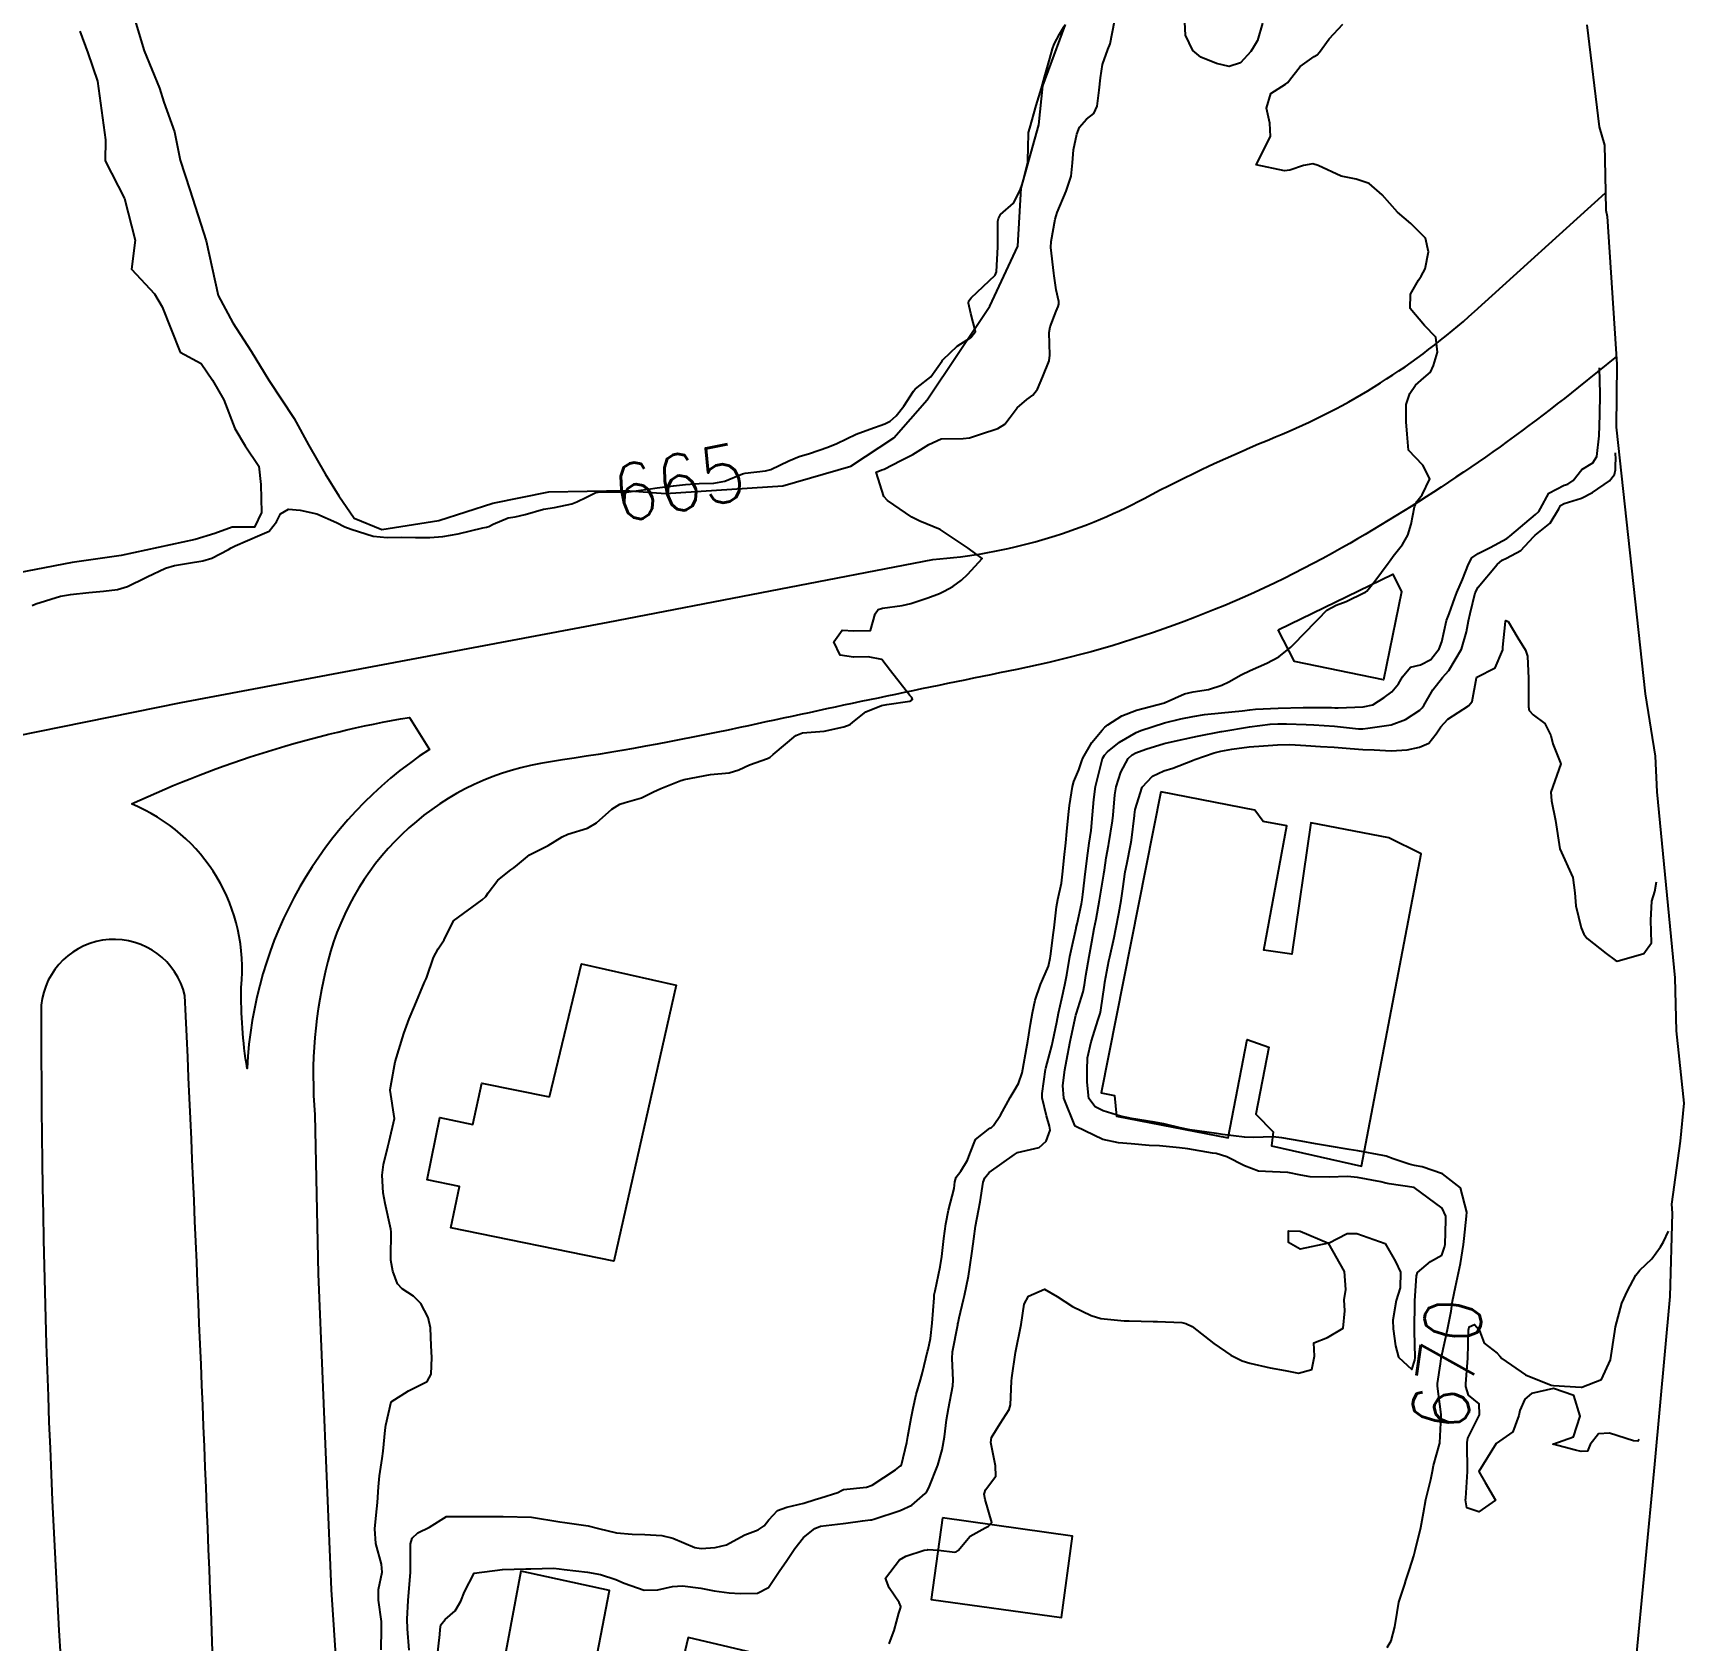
# Model space of a CAD drawing. Header units: metres. Extents: x 292545 to 299085, y 7450245 to 7463078.
# Drawn here: x 296344.7 to 296461.2, y 7457822.4 to 7457935.9 of the extents above; entities that cross this region are included whole.
import ezdxf
from ezdxf.enums import TextEntityAlignment as Align

# ---------------------------------------------------------------- set-up
doc = ezdxf.new("R2010")
doc.units = ezdxf.units.M
for name, color, linetype in [('Area', 45, 'Continuous'), ('Cotas', 45, 'Continuous'), ('Curvas de Nivel 1m', 11, 'Continuous'), ('Curvas de Nivel 5m', 15, 'Continuous'), ('Edificações', 30, 'Continuous'), ('Hidrografia', 140, 'Continuous'), ('Vias Primárias', 230, 'Continuous')]:
    doc.layers.add(name, color=color, linetype=linetype)
doc.styles.add('Style-STANDARD', font='STANDARD.shx')

msp = doc.modelspace()

# ---------------------------------------------------------------- linework, layer by layer
at = {"layer": 'Area'}
msp.add_polyline3d([(296454.32, 7457936.47, 667.41), (296455.19, 7457929.27, 667.5), (296455.55, 7457927.98, 667.55), (296455.6, 7457925.86, 667.64), (296455.64, 7457923.38, 676.39), (296455.74, 7457922.94, 667.57), (296456.43, 7457912.53, 667.63), (296456.39, 7457908.07, 667.59), (296458.43, 7457889.27, 669.94), (296459.13, 7457884.88, 670.04), (296459.26, 7457882.36, 669.93), (296460.53, 7457869.23, 670.11), (296460.62, 7457865.5, 670.28), (296461.16, 7457860.39, 670.48), (296460.9, 7457857.72, 670.57), (296460.28, 7457853.26, 670.78), (296460.33, 7457852.62, 670.81), (296460.17, 7457846.74, 671.08), (296459.09, 7457834.93, 671.1), (296457.72, 7457820.63, 670.97)], dxfattribs=at)
at = {"layer": 'Curvas de Nivel 1m', "flags": 128}
for points, elevation in [([(296369.22, 7457821.83), (296369.26, 7457823.31), (296369.25, 7457823.82), (296369.05, 7457825.32), (296369.03, 7457826.07), (296369.3, 7457827.31), (296369.26, 7457827.86), (296368.85, 7457829.32), (296368.78, 7457830.37), (296368.88, 7457831.32), (296368.96, 7457832.21), (296369.03, 7457833.32), (296369.1, 7457834.09), (296369.29, 7457835.32), (296369.37, 7457835.84), (296369.51, 7457837.31), (296369.56, 7457837.67), (296369.93, 7457839.31), (296371.15, 7457840.09), (296371.95, 7457840.49), (296372.48, 7457840.75), (296372.76, 7457841.27), (296372.8, 7457842.45), (296372.76, 7457843.27), (296372.72, 7457844.55), (296372.55, 7457845.27), (296372.02, 7457846.26), (296371.51, 7457846.77), (296370.72, 7457847.3), (296370.37, 7457847.64), (296370.05, 7457848.55), (296369.91, 7457849.31), (296369.9, 7457849.47), (296369.94, 7457851.31), (296369.91, 7457851.49), (296369.5, 7457853.32), (296369.37, 7457854.06), (296369.3, 7457855.32), (296369.39, 7457856.06), (296369.7, 7457857.31), (296369.79, 7457857.68), (296370.17, 7457859.31), (296369.87, 7457861.31), (296369.9, 7457861.62), (296370.22, 7457863.31), (296370.82, 7457865.3), (296371.21, 7457866.35), (296371.61, 7457867.29), (296372.29, 7457868.92), (296372.41, 7457869.16), (296372.46, 7457869.28), (296372.92, 7457870.66), (296373.25, 7457871.27), (296373.67, 7457871.92), (296374.34, 7457873.26), (296376.36, 7457874.73), (296376.61, 7457874.98), (296376.78, 7457875.23), (296377.46, 7457876.13), (296378.38, 7457876.85), (296378.6, 7457876.99), (296378.84, 7457877.21), (296379.69, 7457877.9), (296380.4, 7457878.27), (296381.01, 7457878.57), (296381.99, 7457879.17), (296382.41, 7457879.36), (296383.78, 7457879.79), (296384.42, 7457880.16), (296385.51, 7457881.12), (296386.06, 7457881.49), (296386.44, 7457881.6), (296387.6, 7457881.94), (296388.45, 7457882.35), (296388.96, 7457882.58), (296390.14, 7457883.07), (296390.38, 7457883.16), (296390.46, 7457883.18), (296390.61, 7457883.22), (296392.47, 7457883.58), (296393.79, 7457883.7), (296394.47, 7457883.9), (296395.21, 7457884.27), (296396.48, 7457884.71), (296396.67, 7457884.81), (296396.9, 7457884.99), (296398.5, 7457886.32), (296398.96, 7457886.51), (296400.5, 7457886.64), (296401.87, 7457886.93), (296402.32, 7457887.11), (296402.51, 7457887.26), (296403.42, 7457888.01), (296404.53, 7457888.45), (296404.9, 7457888.52), (296406.53, 7457888.76), (296406.62, 7457888.79), (296406.72, 7457888.88), (296406.68, 7457889.02), (296406.54, 7457889.16), (296405.16, 7457890.89), (296404.56, 7457891.68), (296403.6, 7457891.87), (296402.56, 7457891.85), (296401.63, 7457892), (296401.16, 7457892.94), (296401.75, 7457893.77), (296402.58, 7457893.72), (296403.76, 7457893.74), (296404.09, 7457894.91), (296404.29, 7457895.22), (296404.61, 7457895.32), (296406, 7457895.49), (296406.61, 7457895.64), (296407.8, 7457896.05), (296408.62, 7457896.35), (296408.95, 7457896.51), (296409.56, 7457896.84), (296410.17, 7457897.29), (296410.63, 7457897.7), (296411.64, 7457898.81), (296410.65, 7457899.54), (296408.67, 7457900.85), (296407.25, 7457901.45), (296406.68, 7457901.72), (296404.97, 7457902.9), (296404.7, 7457903.18), (296404.16, 7457904.91), (296404.57, 7457905.06), (296404.73, 7457905.12), (296405.89, 7457905.73), (296406.74, 7457906.16), (296407.87, 7457906.86), (296408.75, 7457907.25), (296410.29, 7457907.29), (296410.75, 7457907.33), (296411.52, 7457907.58), (296412.75, 7457907.98), (296413.25, 7457908.3), (296413.61, 7457908.79), (296414.11, 7457909.45), (296414.78, 7457910.03), (296415.22, 7457910.34), (296415.55, 7457910.77), (296415.91, 7457911.66), (296416.36, 7457912.76), (296416.42, 7457913.16), (296416.37, 7457914.76), (296416.43, 7457915.17), (296416.86, 7457916.26), (296417.01, 7457916.6), (296417.06, 7457916.76), (296417.05, 7457916.94), (296416.87, 7457917.76), (296416.73, 7457918.76), (296416.7, 7457918.95), (296416.48, 7457920.76), (296416.5, 7457921.18), (296416.79, 7457922.76), (296416.94, 7457923.23), (296417.57, 7457924.74), (296417.91, 7457925.8), (296418.01, 7457926.74), (296418.08, 7457927.65), (296418.31, 7457928.74), (296418.5, 7457929.24), (296419.01, 7457929.81), (296419.52, 7457930.22), (296419.75, 7457930.72), (296419.9, 7457931.86), (296419.99, 7457932.72), (296420.12, 7457933.66), (296420.51, 7457934.72), (296420.66, 7457935.13), (296420.97, 7457936.71)], 666), ([(296371.21, 7457821.81), (296371.08, 7457823.3), (296371.06, 7457823.99), (296371.13, 7457825.3), (296371.19, 7457825.89), (296371.3, 7457827.29), (296371.3, 7457827.79), (296371.3, 7457829.3), (296371.41, 7457829.7), (296371.82, 7457830.07), (296372.64, 7457830.47), (296373.84, 7457831.22), (296373.88, 7457831.23), (296375.84, 7457831.24), (296377.84, 7457831.23), (296379.84, 7457831.19), (296381.84, 7457830.85), (296382.2, 7457830.8), (296383.83, 7457830.57), (296384.57, 7457830.39), (296385.83, 7457830.09), (296386.94, 7457829.99), (296387.83, 7457829.97), (296389.03, 7457829.88), (296389.82, 7457829.71), (296391.37, 7457829.05), (296391.81, 7457828.97), (296392.8, 7457829.04), (296393.6, 7457829.24), (296393.82, 7457829.35), (296394.9, 7457829.94), (296395.83, 7457830.29), (296396.26, 7457830.57), (296396.59, 7457830.99), (296397.19, 7457831.65), (296397.85, 7457831.89), (296399.06, 7457832.17), (296399.86, 7457832.42), (296400.26, 7457832.54), (296401.46, 7457832.93), (296401.72, 7457833.07), (296401.86, 7457833.13), (296403.48, 7457833.3), (296403.87, 7457833.43), (296405.52, 7457834.53), (296405.88, 7457834.81), (296405.92, 7457834.84), (296405.94, 7457834.88), (296406.32, 7457836.46), (296406.4, 7457836.88), (296406.64, 7457838.16), (296406.77, 7457838.87), (296406.98, 7457839.84), (296407.29, 7457840.87), (296407.44, 7457841.4), (296407.79, 7457842.86), (296407.83, 7457843.01), (296407.99, 7457843.78), (296408.12, 7457844.86), (296408.24, 7457846.65), (296408.26, 7457846.86), (296408.32, 7457847.14), (296408.67, 7457848.85), (296408.79, 7457849.58), (296408.94, 7457850.85), (296409.07, 7457851.87), (296409.26, 7457852.84), (296409.66, 7457854.38), (296409.72, 7457854.84), (296409.8, 7457855.16), (296410.13, 7457855.6), (296410.6, 7457856.37), (296410.76, 7457856.82), (296411.16, 7457857.82), (296412.17, 7457858.62), (296412.3, 7457858.68), (296412.44, 7457858.81), (296412.93, 7457859.55), (296413.61, 7457860.79), (296413.83, 7457861.15), (296414.21, 7457861.77), (296414.47, 7457862.53), (296414.51, 7457862.78), (296414.76, 7457864.25), (296414.85, 7457864.77), (296415.06, 7457865.97), (296415.2, 7457866.77), (296415.38, 7457867.66), (296415.76, 7457868.77), (296415.92, 7457869.14), (296416.31, 7457870.05), (296416.44, 7457870.63), (296416.46, 7457870.76), (296416.67, 7457872.42), (296416.71, 7457872.76), (296416.88, 7457874.23), (296416.97, 7457874.75), (296417.23, 7457875.9), (296417.34, 7457876.75), (296417.43, 7457877.72), (296417.54, 7457878.75), (296417.62, 7457879.55), (296417.72, 7457880.75), (296417.8, 7457881.39), (296418.01, 7457882.74), (296418.11, 7457883.09), (296418.47, 7457883.9), (296418.67, 7457884.54), (296418.74, 7457884.73), (296419.38, 7457885.84), (296420.11, 7457886.71), (296420.3, 7457886.92), (296420.51, 7457887.09), (296421.5, 7457887.71), (296422.52, 7457888.11), (296424.5, 7457888.64), (296424.52, 7457888.65), (296424.56, 7457888.66), (296425.91, 7457889.27), (296426.53, 7457889.4), (296427.6, 7457889.57), (296428.54, 7457889.89), (296429.04, 7457890.12), (296429.91, 7457890.6), (296430.56, 7457890.92), (296431.72, 7457891.42), (296432.57, 7457891.88), (296433.41, 7457892.56), (296434.59, 7457893.76), (296434.98, 7457894.15), (296435.34, 7457894.53), (296435.95, 7457895.18), (296436.61, 7457895.53), (296437.33, 7457895.79), (296438.62, 7457896.41), (296438.68, 7457896.44), (296438.79, 7457896.5), (296439.36, 7457897.21), (296440.3, 7457898.48), (296440.44, 7457898.68), (296440.65, 7457898.97), (296441.31, 7457899.81), (296441.68, 7457900.46), (296441.91, 7457901.23), (296442.15, 7457902.46), (296442.31, 7457902.84), (296442.7, 7457903.3), (296443.22, 7457904.44), (296442.73, 7457905.39), (296441.73, 7457906.46), (296441.63, 7457907.59), (296441.55, 7457908.46), (296441.56, 7457909.68), (296441.82, 7457910.46), (296442.21, 7457911.04), (296442.8, 7457911.56), (296443.28, 7457911.97), (296443.49, 7457912.44), (296443.76, 7457913.38), (296443.65, 7457914.44), (296442.85, 7457915.26), (296441.85, 7457916.46), (296441.86, 7457917.47), (296442.43, 7457918.45), (296442.61, 7457918.73), (296442.89, 7457919.26), (296443.13, 7457920.45), (296442.92, 7457921.42), (296441.89, 7457922.46), (296440.94, 7457923.26), (296439.87, 7457924.48), (296438.96, 7457925.28), (296438.03, 7457925.57), (296436.97, 7457925.79), (296435.36, 7457926.54), (296434.98, 7457926.67), (296434.32, 7457926.55), (296433.34, 7457926.2), (296432.98, 7457926.17), (296430.98, 7457926.59), (296431.98, 7457928.58), (296431.95, 7457929.52), (296431.7, 7457930.58), (296432.01, 7457931.61), (296433.05, 7457932.29), (296433.21, 7457932.4), (296433.33, 7457932.56), (296434.09, 7457933.52), (296435.07, 7457934.23), (296435.27, 7457934.34), (296435.44, 7457934.54), (296436.13, 7457935.48), (296437.09, 7457936.52)], 667), ([(296431.42, 7457936.59), (296431.08, 7457935.35), (296430.79, 7457934.88), (296430.59, 7457934.59), (296429.88, 7457933.79), (296429.06, 7457933.52), (296428.17, 7457933.73), (296427.07, 7457934.18), (296426.51, 7457934.65), (296425.99, 7457935.74), (296425.93, 7457936.65)], 667), ([(296373.17, 7457821.27), (296373.37, 7457822.9), (296373.38, 7457823.27), (296373.44, 7457823.58), (296373.75, 7457823.97), (296374.45, 7457824.57), (296374.84, 7457825.25), (296375.11, 7457825.91), (296375.79, 7457827.24), (296377.8, 7457827.5), (296379.44, 7457827.55), (296379.8, 7457827.54), (296381.39, 7457827.58), (296381.8, 7457827.55), (296382.13, 7457827.5), (296383.79, 7457827.3), (296384.7, 7457827.13), (296385.79, 7457826.78), (296386.37, 7457826.53), (296387.78, 7457826.03), (296388.75, 7457826.05), (296389.79, 7457826.3), (296390.5, 7457826.35), (296391.78, 7457826.17), (296392.73, 7457825.98), (296393.78, 7457825.84), (296394.56, 7457825.8), (296395.78, 7457825.83), (296396.55, 7457826.23), (296397.07, 7457826.99), (296397.35, 7457827.43), (296397.8, 7457828.06), (296398.41, 7457828.97), (296399.04, 7457829.74), (296399.83, 7457830.39), (296400.24, 7457830.54), (296401.84, 7457830.73), (296402.02, 7457830.75), (296403.2, 7457830.92), (296403.76, 7457830.99), (296403.84, 7457831), (296403.99, 7457831.05), (296405.85, 7457831.65), (296406.68, 7457832.04), (296407.62, 7457832.86), (296407.73, 7457833), (296407.87, 7457833.25), (296408.52, 7457834.85), (296408.82, 7457835.93), (296408.97, 7457836.84), (296409.13, 7457838.05), (296409.26, 7457838.84), (296409.56, 7457840.44), (296409.59, 7457840.84), (296409.52, 7457842.37), (296409.55, 7457842.84), (296409.92, 7457844.75), (296409.93, 7457844.83), (296409.94, 7457844.9), (296410.01, 7457845.24), (296410.33, 7457846.53), (296410.39, 7457846.83), (296410.68, 7457848.19), (296410.78, 7457848.82), (296410.94, 7457849.94), (296411.06, 7457850.82), (296411.18, 7457851.72), (296411.38, 7457852.82), (296411.49, 7457853.44), (296411.71, 7457854.81), (296411.82, 7457855.12), (296412.13, 7457855.5), (296413.92, 7457856.78), (296414.05, 7457856.87), (296414.14, 7457856.9), (296415.66, 7457857.26), (296416.16, 7457857.7), (296416.43, 7457858.49), (296416.4, 7457858.76), (296416.18, 7457859.49), (296415.88, 7457860.76), (296415.88, 7457861.08), (296416.1, 7457862.76), (296416.12, 7457862.87), (296416.23, 7457863.21), (296416.56, 7457864.43), (296416.63, 7457864.76), (296416.9, 7457866.11), (296417.02, 7457866.75), (296417.25, 7457867.78), (296417.47, 7457868.75), (296417.61, 7457869.44), (296417.83, 7457870.74), (296417.91, 7457871.15), (296418.27, 7457872.74), (296418.28, 7457872.79), (296418.34, 7457873.05), (296418.64, 7457874.46), (296418.69, 7457874.74), (296418.74, 7457875.11), (296418.93, 7457876.73), (296419.1, 7457878.03), (296419.2, 7457878.73), (296419.33, 7457879.63), (296419.43, 7457880.73), (296419.53, 7457881.81), (296419.64, 7457882.72), (296419.79, 7457883.39), (296420.14, 7457884.71), (296420.26, 7457884.94), (296420.49, 7457885.18), (296421.34, 7457885.86), (296422.5, 7457886.54), (296422.83, 7457886.69), (296424.51, 7457887.23), (296425.66, 7457887.5), (296426.51, 7457887.68), (296427.33, 7457887.82), (296428.52, 7457887.92), (296429.98, 7457888.06), (296430.52, 7457888.13), (296430.93, 7457888.18), (296432.52, 7457888.26), (296434.29, 7457888.31), (296434.52, 7457888.31), (296436.29, 7457888.3), (296436.52, 7457888.29), (296436.77, 7457888.27), (296438.52, 7457888.34), (296439.21, 7457888.49), (296440, 7457889.01), (296440.54, 7457889.42), (296441.03, 7457889.98), (296441.29, 7457890.46), (296441.86, 7457891.16), (296442.56, 7457891.32), (296443.31, 7457891.7), (296443.89, 7457892.44), (296444.08, 7457892.93), (296444.4, 7457894.43), (296444.45, 7457894.57), (296444.6, 7457894.91), (296445, 7457896.05), (296445.13, 7457896.42), (296445.54, 7457897.33), (296445.95, 7457898.41), (296446.19, 7457898.87), (296446.65, 7457899.16), (296447.48, 7457899.58), (296448.67, 7457900.23), (296448.76, 7457900.29), (296448.87, 7457900.38), (296450.69, 7457901.92), (296450.91, 7457902.13), (296451.03, 7457902.35), (296451.62, 7457903.43), (296452.71, 7457903.98), (296452.97, 7457904.06), (296453.34, 7457904.32), (296453.96, 7457905.09), (296454.73, 7457905.56), (296455.02, 7457906.02), (296455.17, 7457907.48), (296455.22, 7457908.95), (296455.26, 7457910.44), (296455.21, 7457912.27)], 668), ([(296405.08, 7457822.24), (296405.31, 7457822.89), (296405.43, 7457823.2), (296405.77, 7457824.4), (296405.88, 7457824.77), (296405.9, 7457824.88), (296405.78, 7457825.17), (296405.08, 7457826.19), (296404.81, 7457826.89), (296405.81, 7457828.17), (296406.25, 7457828.43), (296407.54, 7457828.86), (296407.78, 7457828.89), (296407.81, 7457828.9), (296408.56, 7457828.85), (296409.7, 7457828.72), (296409.81, 7457828.73), (296409.94, 7457828.83), (296410.79, 7457829.85), (296411.84, 7457830.44), (296412.09, 7457830.56), (296412.32, 7457830.81), (296411.86, 7457832.44), (296411.79, 7457832.81), (296411.8, 7457832.88), (296411.87, 7457833.11), (296412.61, 7457834.07), (296412.59, 7457834.8), (296412.25, 7457836.46), (296412.3, 7457836.81), (296412.92, 7457837.8), (296413.54, 7457838.79), (296413.63, 7457839.1), (296413.71, 7457840.79), (296413.74, 7457841.01), (296413.98, 7457842.79), (296414.38, 7457844.78), (296414.6, 7457846.2), (296414.91, 7457846.78), (296416.04, 7457847.26), (296416.92, 7457846.75), (296418.02, 7457846.05), (296419.32, 7457845.41), (296420.01, 7457845.19), (296421.67, 7457845.03), (296422.01, 7457845.03), (296423.7, 7457844.98), (296424.01, 7457844.98), (296425.74, 7457844.91), (296426.01, 7457844.84), (296426.45, 7457844.64), (296427.99, 7457843.43), (296429.19, 7457842.61), (296429.98, 7457842.22), (296430.53, 7457842.04), (296431.97, 7457841.71), (296433.01, 7457841.52), (296433.96, 7457841.35), (296434.91, 7457841.6), (296435.08, 7457842.54), (296435.04, 7457843.49), (296436, 7457843.87), (296437.11, 7457844.51), (296437.24, 7457845.73), (296437.19, 7457846.51), (296437.3, 7457847.24), (296437.2, 7457848.51), (296436.07, 7457850.52), (296434.07, 7457850.1), (296433.25, 7457850.56), (296433.26, 7457851.38), (296434.08, 7457851.35), (296436.07, 7457850.52), (296437.4, 7457851.19), (296438.08, 7457851.19), (296440.07, 7457850.48), (296440.81, 7457849.22), (296441.16, 7457848.46), (296441.14, 7457847.36), (296440.86, 7457846.47), (296440.62, 7457845.08), (296440.65, 7457844.47), (296440.8, 7457843.28), (296441.02, 7457842.46), (296441.97, 7457841.61), (296442.17, 7457842.25), (296442.19, 7457842.45), (296442.14, 7457844.31), (296442.14, 7457844.45), (296442.17, 7457846.3), (296442.17, 7457846.45), (296442.3, 7457848.2), (296442.37, 7457848.45), (296443.27, 7457849.23), (296444.07, 7457849.66), (296444.27, 7457850.23), (296444.3, 7457850.43), (296444.37, 7457852.15), (296444.35, 7457852.43), (296444.11, 7457852.98), (296442.12, 7457854.45), (296440.35, 7457854.7), (296440.13, 7457854.75), (296439.78, 7457854.83), (296438.13, 7457855.15), (296437.42, 7457855.22), (296436.13, 7457855.18), (296434.78, 7457855.19), (296434.13, 7457855.3), (296433.2, 7457855.49), (296432.13, 7457855.54), (296431.15, 7457855.6), (296430.14, 7457855.97), (296428.9, 7457856.61), (296428.15, 7457856.83), (296427.9, 7457856.87), (296426.15, 7457857.17), (296425.56, 7457857.25), (296424.15, 7457857.37), (296423.42, 7457857.41), (296422.16, 7457857.51), (296421.27, 7457857.59), (296420.16, 7457857.82), (296418.26, 7457858.74), (296418.2, 7457858.77), (296418.17, 7457858.81), (296417.41, 7457860.75), (296417.33, 7457861.63), (296417.48, 7457862.75), (296417.6, 7457863.38), (296417.86, 7457864.74), (296417.92, 7457865.07), (296418.26, 7457866.61), (296418.3, 7457866.74), (296418.77, 7457868.25), (296418.87, 7457868.73), (296418.96, 7457869.39), (296419.18, 7457870.73), (296419.37, 7457871.77), (296419.55, 7457872.72), (296419.68, 7457873.38), (296419.93, 7457874.72), (296420.22, 7457876.55), (296420.24, 7457876.71), (296420.26, 7457876.84), (296420.4, 7457877.69), (296420.56, 7457878.56), (296420.58, 7457878.71), (296420.84, 7457880.3), (296420.89, 7457880.71), (296421.01, 7457882.14), (296421.09, 7457882.7), (296421.42, 7457883.75), (296421.95, 7457884.7), (296422.22, 7457884.96), (296422.49, 7457885.11), (296423.18, 7457885.37), (296424.49, 7457885.77), (296425.21, 7457885.94), (296426.5, 7457886.22), (296426.84, 7457886.29), (296428.5, 7457886.61), (296428.56, 7457886.62), (296430.51, 7457886.93), (296431.97, 7457887.12), (296432.51, 7457887.15), (296433.11, 7457887.16), (296434.51, 7457887.11), (296435.05, 7457887.08), (296436.51, 7457886.98), (296438.2, 7457886.81), (296438.51, 7457886.81), (296438.86, 7457886.85), (296440.51, 7457887.09), (296441.51, 7457887.46), (296442.52, 7457888.12), (296442.69, 7457888.28), (296442.81, 7457888.45), (296443.44, 7457889.54), (296444.12, 7457890.43), (296444.33, 7457890.66), (296444.56, 7457890.91), (296445.46, 7457892.42), (296445.82, 7457893.65), (296445.96, 7457894.41), (296446.08, 7457894.93), (296446.44, 7457896.4), (296446.63, 7457896.8), (296447.98, 7457898.39), (296448.34, 7457898.69), (296448.65, 7457898.84), (296449.64, 7457899.38), (296450.54, 7457900.35), (296450.67, 7457900.47), (296451.72, 7457901.3), (296452.33, 7457902.33), (296452.46, 7457902.56), (296452.7, 7457902.69), (296453.93, 7457903.08), (296454.7, 7457903.46), (296455.91, 7457904.29), (296456.27, 7457904.74), (296456.33, 7457905.08), (296456.34, 7457905.45), (296456.35, 7457905.81), (296456.34, 7457906.26)], 669), ([(296457.99, 7457836.69), (296457.91, 7457836.54), (296457.61, 7457836.57), (296455.92, 7457837.1), (296455.14, 7457837.07), (296454.55, 7457836.3), (296454.36, 7457835.85), (296453.9, 7457835.81), (296453.5, 7457835.92), (296451.9, 7457836.34), (296453.36, 7457836.86), (296453.83, 7457838.31), (296453.39, 7457839.77), (296451.95, 7457840.26), (296450.41, 7457839.9), (296449.94, 7457839.5), (296449.58, 7457838.72), (296449.5, 7457838.36), (296449.09, 7457837.2), (296447.9, 7457836.38), (296446.68, 7457834.4), (296447.13, 7457833.64), (296447.86, 7457832.38), (296446.68, 7457831.56), (296445.85, 7457831.84), (296445.75, 7457832.41), (296445.76, 7457832.52), (296445.88, 7457834.41), (296445.86, 7457836.41), (296445.86, 7457836.46), (296445.92, 7457836.76), (296446.74, 7457838.4), (296446.71, 7457839.17), (296445.95, 7457839.78), (296445.78, 7457840.41), (296445.77, 7457840.59), (296445.91, 7457842.41), (296445.97, 7457844.38), (296445.97, 7457844.41), (296445.98, 7457844.44), (296446, 7457844.61), (296446.38, 7457844.78), (296446.7, 7457844.4), (296447.06, 7457843.46), (296447.99, 7457842.76), (296448.16, 7457842.55), (296448.3, 7457842.38), (296449.97, 7457841.22), (296451.8, 7457840.5), (296451.95, 7457840.48), (296453.91, 7457840.35), (296453.95, 7457840.35), (296455.35, 7457840.9), (296455.98, 7457842.29), (296456.29, 7457844.29), (296456.33, 7457844.61), (296456.77, 7457846.28), (296457.17, 7457847.14), (296457.76, 7457848.26), (296458.06, 7457848.61), (296458.89, 7457849.42), (296459.51, 7457850.25), (296459.71, 7457850.61), (296460.08, 7457851.35)], 671)]:
    msp.add_lwpolyline(points, dxfattribs=dict(at, elevation=elevation))
at = {"layer": 'Curvas de Nivel 5m', "flags": 128}
for points, elevation in [([(296344.6, 7457895.51), (296344.86, 7457895.61), (296346.61, 7457896.15), (296347.3, 7457896.27), (296348.61, 7457896.41), (296349.64, 7457896.52), (296350.61, 7457896.62), (296351.32, 7457896.83), (296352.62, 7457897.47), (296352.71, 7457897.52), (296354, 7457898.13), (296354.64, 7457898.32), (296355.64, 7457898.48), (296356.64, 7457898.64), (296357.27, 7457898.84), (296358.46, 7457899.45), (296358.65, 7457899.56), (296358.92, 7457899.71), (296360.66, 7457900.47), (296361.33, 7457900.75), (296361.85, 7457901.41), (296362.12, 7457901.96), (296362.68, 7457902.3), (296363.52, 7457902.22), (296364.68, 7457901.96), (296366.08, 7457901.36), (296366.67, 7457901.06), (296367.12, 7457900.89), (296368.66, 7457900.39), (296369.64, 7457900.29), (296370.66, 7457900.32), (296371.66, 7457900.3), (296372.66, 7457900.3), (296373.57, 7457900.37), (296374.67, 7457900.56), (296376.41, 7457900.97), (296376.67, 7457901.03), (296376.82, 7457901.08), (296377.12, 7457901.23), (296378.2, 7457901.69), (296378.68, 7457901.75), (296379.39, 7457901.91), (296380.68, 7457902.29), (296381.45, 7457902.41), (296382.69, 7457902.68), (296383.03, 7457902.81), (296383.72, 7457903.15), (296384.38, 7457903.47), (296384.7, 7457903.51), (296386.32, 7457903.49), (296386.7, 7457903.52), (296388.08, 7457903.71), (296388.7, 7457903.79), (296389.85, 7457903.94), (296390.71, 7457904.04), (296391.66, 7457904.1), (296392.71, 7457904.12), (296393.48, 7457904.26), (296394.72, 7457904.78), (296394.91, 7457904.83), (296396.36, 7457905), (296396.72, 7457905.1), (296398, 7457905.71), (296398.73, 7457906), (296399.46, 7457906.23), (296400.74, 7457906.66), (296401.38, 7457906.94), (296402.75, 7457907.58), (296403.71, 7457907.95), (296404.76, 7457908.32), (296405.14, 7457908.51), (296405.57, 7457908.89), (296406.1, 7457909.56), (296406.79, 7457910.62), (296406.9, 7457910.76), (296407.05, 7457910.87), (296408.02, 7457911.64), (296408.81, 7457912.76), (296408.85, 7457912.81), (296408.89, 7457912.85), (296409.87, 7457913.8), (296410.83, 7457914.41), (296411.16, 7457914.83), (296410.85, 7457916.1), (296410.67, 7457916.83), (296410.7, 7457916.99), (296410.87, 7457917.21), (296412.56, 7457918.8), (296412.66, 7457919.03), (296412.74, 7457920.8), (296412.75, 7457922.62), (296412.78, 7457922.8), (296412.94, 7457923.09), (296413.84, 7457923.89), (296414.32, 7457924.79), (296414.49, 7457925.26), (296414.86, 7457926.78), (296414.87, 7457926.9), (296414.9, 7457928.78), (296414.92, 7457928.87), (296415.01, 7457929.17), (296415.46, 7457930.77), (296415.82, 7457931.99), (296416.03, 7457932.77), (296416.41, 7457934.1), (296416.6, 7457934.76), (296416.73, 7457935.11), (296417.09, 7457935.8), (296417.45, 7457936.39)], 665), ([(296440.22, 7457821.99), (296440.49, 7457822.47), (296440.77, 7457823.45), (296440.92, 7457824.47), (296441.05, 7457825.19), (296441.46, 7457826.46), (296441.54, 7457826.72), (296441.8, 7457827.5), (296442.09, 7457828.46), (296442.19, 7457828.83), (296442.6, 7457830.45), (296442.79, 7457831.5), (296442.95, 7457832.44), (296443.29, 7457833.85), (296443.42, 7457834.43), (296443.5, 7457834.82), (296443.91, 7457836.34), (296443.93, 7457836.41), (296443.93, 7457836.43), (296444.04, 7457838.32), (296444.04, 7457838.43), (296443.94, 7457839.15), (296443.77, 7457840.43), (296443.77, 7457840.61), (296443.98, 7457842), (296444.03, 7457842.38), (296444.04, 7457842.43), (296444.05, 7457842.5), (296444.48, 7457844.43), (296444.73, 7457845.71), (296444.84, 7457846.42), (296445.03, 7457847.43), (296445.25, 7457848.42), (296445.39, 7457849.08), (296445.6, 7457850.41), (296445.66, 7457850.84), (296445.81, 7457852.41), (296445.83, 7457852.69), (296445.39, 7457854.42), (296444.13, 7457855.41), (296442.69, 7457855.89), (296442.14, 7457856), (296441.77, 7457856.09), (296440.65, 7457856.47), (296440.15, 7457856.66), (296439.92, 7457856.71), (296438.15, 7457857.02), (296437.53, 7457857.13), (296436.16, 7457857.36), (296435.17, 7457857.52), (296434.16, 7457857.7), (296432.78, 7457857.95), (296432.16, 7457858.01), (296430.79, 7457857.97), (296430.16, 7457857.99), (296428.6, 7457858.19), (296428.17, 7457858.25), (296426.29, 7457858.52), (296426.17, 7457858.54), (296425.61, 7457858.65), (296424.45, 7457858.94), (296424.18, 7457858.99), (296423.81, 7457859.04), (296422.18, 7457859.32), (296421.4, 7457859.48), (296420.18, 7457859.84), (296419.61, 7457860.14), (296419.17, 7457860.73), (296419.06, 7457861.87), (296419.04, 7457862.73), (296419.08, 7457863.58), (296419.34, 7457864.72), (296419.83, 7457866.29), (296419.97, 7457866.71), (296420.02, 7457866.96), (296420.26, 7457868.71), (296420.3, 7457868.92), (296420.58, 7457870.44), (296420.64, 7457870.71), (296420.96, 7457872.07), (296421.08, 7457872.7), (296421.29, 7457873.76), (296421.45, 7457874.7), (296421.57, 7457875.5), (296421.74, 7457876.7), (296421.84, 7457877.25), (296422.13, 7457878.69), (296422.17, 7457878.94), (296422.39, 7457880.69), (296422.39, 7457880.73), (296422.44, 7457881.11), (296422.94, 7457882.68), (296423.67, 7457883.47), (296424.47, 7457883.84), (296425.1, 7457884.03), (296426.48, 7457884.56), (296426.53, 7457884.59), (296426.64, 7457884.64), (296428, 7457885.11), (296428.49, 7457885.23), (296429.25, 7457885.37), (296430.49, 7457885.52), (296431.49, 7457885.59), (296432.49, 7457885.67), (296433.36, 7457885.7), (296434.49, 7457885.63), (296435.52, 7457885.56), (296436.49, 7457885.5), (296437.6, 7457885.4), (296438.49, 7457885.33), (296439.31, 7457885.31), (296440.49, 7457885.25), (296441.64, 7457885.31), (296442.49, 7457885.5), (296443.16, 7457885.78), (296443.67, 7457886.44), (296444.01, 7457886.93), (296444.51, 7457887.49), (296445.97, 7457888.41), (296446.21, 7457888.72), (296446.52, 7457890.4), (296446.55, 7457890.45), (296447.84, 7457891.11), (296448.37, 7457892.38), (296448.39, 7457892.57), (296448.56, 7457894.38), (296448.57, 7457894.41), (296448.59, 7457894.45), (296448.76, 7457894.38), (296449.45, 7457893.23), (296449.98, 7457892.36), (296450.13, 7457891.92), (296450.19, 7457890.36), (296450.19, 7457888.7), (296450.19, 7457888.36), (296450.25, 7457888.09), (296450.52, 7457887.78), (296451.34, 7457887.18), (296451.77, 7457886.34), (296451.91, 7457885.75), (296452.47, 7457884.33), (296451.78, 7457882.34), (296451.81, 7457881.71), (296452.1, 7457880.34), (296452.4, 7457878.33), (296453.32, 7457876.32), (296453.47, 7457875.22), (296453.53, 7457874.32), (296453.91, 7457872.75), (296454.09, 7457872.31), (296454.33, 7457872.01), (296455.68, 7457870.94), (296456.31, 7457870.47), (296456.45, 7457870.42), (296458.32, 7457870.94), (296458.88, 7457871.71), (296458.83, 7457873.29), (296458.9, 7457874.65), (296459.1, 7457875.32), (296459.23, 7457876.01)], 670)]:
    msp.add_lwpolyline(points, dxfattribs=dict(at, elevation=elevation))
at = {"layer": 'Edificações'}
for points in [[(296432.52, 7457893.79), (296440.63, 7457897.71), (296441.23, 7457896.47), (296439.95, 7457890.26), (296433.69, 7457891.55)], [(296424.25, 7457882.36), (296420.04, 7457861.13), (296420.98, 7457860.94), (296421.11, 7457859.48), (296428.99, 7457857.95), (296430.34, 7457864.88), (296431.87, 7457864.35), (296430.95, 7457859.62), (296432.17, 7457858.38), (296432.06, 7457857.37), (296438.4, 7457855.95), (296442.62, 7457877.99), (296440.34, 7457879.11), (296434.83, 7457880.16), (296433.49, 7457870.9), (296431.51, 7457871.19), (296433.15, 7457879.95), (296431.48, 7457880.26), (296430.88, 7457881.07)], [(296381.11, 7457860.84), (296383.36, 7457870.21), (296390.05, 7457868.71), (296385.64, 7457849.25), (296374.15, 7457851.6), (296374.75, 7457854.51), (296372.47, 7457854.98), (296373.36, 7457859.37), (296375.69, 7457858.89), (296376.33, 7457861.81)], [(296408.83, 7457831.14), (296408.03, 7457825.38), (296417.23, 7457824.11), (296418.02, 7457829.84)], [(296375.29, 7457807.1), (296381.83, 7457805.79), (296383.49, 7457814.06), (296384.74, 7457813.81), (296384.38, 7457812.01), (296386.73, 7457811.53), (296387.07, 7457813.22), (296388.49, 7457812.93), (296386.93, 7457805.2), (296392.39, 7457804.1), (296396.69, 7457821.32), (296390.9, 7457822.69), (296389.82, 7457818.13), (296388.73, 7457818.39), (296389.16, 7457820.58), (296386.02, 7457821.19), (296385.55, 7457818.74), (296384, 7457819.04), (296385.34, 7457826.02), (296379.09, 7457827.37)]]:
    msp.add_lwpolyline(points, close=True, dxfattribs=at)
at = {"layer": 'Hidrografia', "elevation": 664.84}
msp.add_lwpolyline([(296351.84, 7457936.82), (296352.51, 7457934.64), (296353.58, 7457931.99), (296353.89, 7457931.01), (296354.65, 7457928.92), (296355.05, 7457926.91), (296355.72, 7457924.82), (296356.88, 7457921.22), (296357.73, 7457917.36), (296358.75, 7457915.44), (296360.05, 7457913.44), (296361.3, 7457911.39), (296363.08, 7457908.7), (296364.11, 7457906.83), (296365.27, 7457904.79), (296366.25, 7457903.23), (296367.32, 7457901.67), (296369.28, 7457900.87), (296373.3, 7457901.49), (296377.11, 7457902.73), (296381.05, 7457903.51), (296386.47, 7457903.62), (296389.3, 7457903.39), (296397.57, 7457903.94), (296402.36, 7457905.32), (296405.4, 7457907.34), (296407.75, 7457910.01), (296412.18, 7457916.62), (296414.16, 7457920.85), (296414.39, 7457924.95), (296415.64, 7457929.41), (296415.91, 7457932.17), (296417.53, 7457936.48)], dxfattribs=at)
at = {"layer": 'Hidrografia'}
msp.add_lwpolyline([(296347.96, 7457936.02), (296348.52, 7457934.5), (296349.22, 7457932.5), (296349.78, 7457928.35), (296349.74, 7457926.87), (296351.12, 7457924.22), (296351.86, 7457921.27), (296351.6, 7457919.22), (296353.24, 7457917.49), (296353.78, 7457916.57), (296355.05, 7457913.37), (296356.52, 7457912.57), (296357.33, 7457911.39), (296358.12, 7457910.01), (296358.89, 7457907.99), (296359.62, 7457906.76), (296360.59, 7457905.32), (296360.73, 7457904.04), (296360.78, 7457902.07), (296360.29, 7457901.03), (296358.71, 7457901.03), (296357.48, 7457900.59), (296356.1, 7457900.15), (296350.88, 7457899.02), (296347.43, 7457898.53), (296338.36, 7457896.8)], dxfattribs=at)
at = {"layer": 'Vias Primárias'}
msp.add_lwpolyline([(296304.55, 7457706.23, 0.288076), (296322.97, 7457714.34), (296329.54, 7457723.94), (296334.7, 7457732.11, 0.0244), (296339.15, 7457746.06, -0.001043), (296340.07, 7457762.03), (296339.44, 7457784.79), (296339.15, 7457804.54), (296338.52, 7457824.37), (296337.4, 7457843.77), (296336.42, 7457866.54, 0.4297), (296327.62, 7457874.2), (296318.71, 7457872.03), (296316.48, 7457881.24), (296320.97, 7457882.25), (296336.65, 7457884.92), (296355.11, 7457888.66), (296385.24, 7457894.33), (296408.16, 7457898.75, 0.104283), (296423.08, 7457903.06, -0.025506), (296432.33, 7457907.39, 0.087641), (296446.38, 7457916.24), (296455.62, 7457924.62)], format="xyb", dxfattribs=at)
at = {"layer": 'Vias Primárias', "elevation": 667.62}
msp.add_lwpolyline([(296456.4, 7457913.06), (296453.71, 7457910.9, -0.040354), (296437.03, 7457899.57, -0.079184), (296414.09, 7457890.99, 0.003328), (296394.54, 7457886.89, -0.017542), (296381.18, 7457884.48, 0.302669), (296365.46, 7457870.39, 0.084462), (296364.55, 7457859.56), (296364.79, 7457848.36), (296365.7, 7457826.06), (296366.79, 7457809.75), (296366.74, 7457807.08, 0.460091), (296376.94, 7457798.01), (296383.24, 7457796.55), (296421.26, 7457789.01), (296454.94, 7457782.42)], format="xyb", dxfattribs=at)
at = {"layer": 'Vias Primárias'}
for points in [[(296351.6, 7457881.5, -0.066388), (296371.22, 7457887.61), (296372.63, 7457885.34, 0.241276), (296359.77, 7457862.84, -0.044137), (296359.35, 7457868.56, 0.334221)], [(296345.87, 7457738.17, -0.216185), (296368.78, 7457736, -0.08924), (296358.98, 7457775.4, 0.003341), (296355.38, 7457867.98, 0.846978), (296345.24, 7457867.3, 0.019479), (296347.48, 7457808.51, 0.002751), (296349.24, 7457764.1, 0.002266), (296348.75, 7457753.91, -0.067949)]]:
    msp.add_lwpolyline(points, format="xyb", close=True, dxfattribs=at)

# ---------------------------------------------------------------- texts
at = {"layer": 'Cotas', "style": 'Style-STANDARD'}
for s, rotation, p in [('665', 11.1866, (296390.22, 7457904.17, 665)), ('670', 82.1708, (296444.43, 7457841.98, 670))]:
    msp.add_text(s, height=4, rotation=rotation, dxfattribs=at).set_placement(p, align=Align.MIDDLE_CENTER)

doc.saveas('drawing.dxf')
